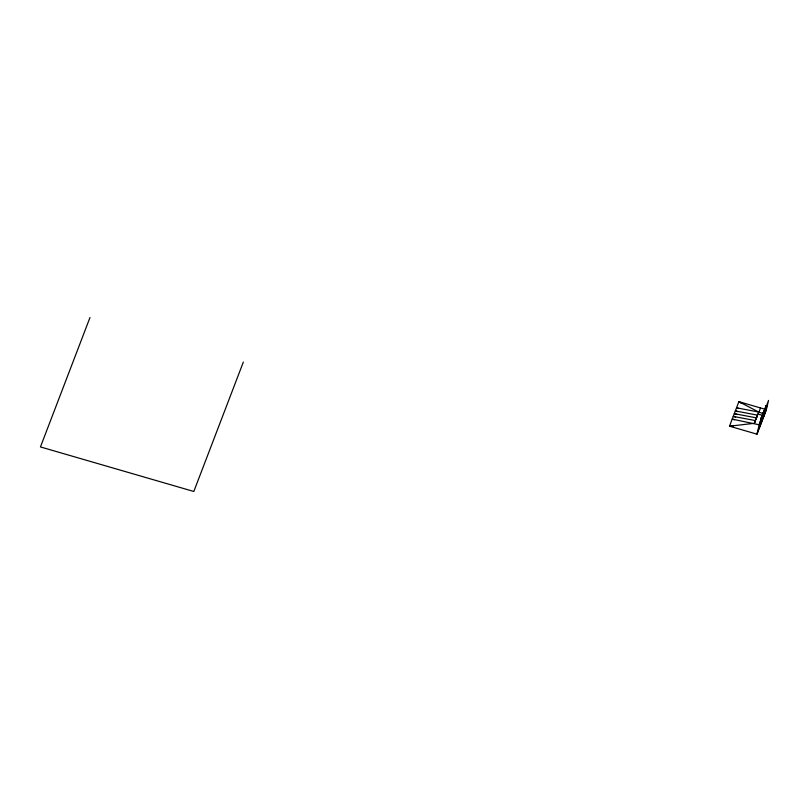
<?xml version="1.0" encoding="UTF-8"?>
<svg xmlns="http://www.w3.org/2000/svg" width="809" height="809" viewBox="0 0 809 809"><rect width="100%" height="100%" fill="white"/><g stroke="black" fill="none" stroke-linecap="round" stroke-linejoin="round"><path stroke-width="1.21" d="M761.481 417.919L761.663 417.12L760.844 419.558L761.633 417.09L761.077 419.871M761.006 419.133L761.087 418.961M760.996 418.9C761.208 420.761 763.231 412.57 763.302 412.732L763.817 412.732M761.107 418.475L761.593 417.242M761.259 418.263L761.795 417.575M762.108 415.947L762.806 414.066M762.139 416.261L763.302 413.551L762.29 415.391M763.291 412.742L763.726 411.629L763.787 412.792M762.574 415.492L761.613 417.181L762.139 416.19M761.866 416.959L763.271 412.782M762.391 416.402L761.663 417.039M762.199 416.554L762.108 416.989M762.796 415.361L763.17 413.945M763.595 413.308L763.595 411.953L763.302 413.227M761.249 418.384L761.451 418.9L761.512 417.434M762.493 415.341L762.796 414.127M762.675 414.36L763.049 414.724L763.575 412.823M763.393 412.873L764.303 410.962L763.615 413.237M763.029 414.562L762.857 415.209M761.673 417.849L761.411 418.981M762.523 414.805L762.341 415.695L762.948 414.056M762.594 415.057L763.332 413.955L762.826 414.016M762.634 414.946L762.887 413.814L762.745 414.693M762.968 414.683L763.109 413.672M761.39 418.728L761.33 418.354M754.898 422.672L755.394 420.599L733.247 416.382L735.654 417.08M756.961 417.323L757.487 415.148L735.341 410.932L737.717 411.629M759.671 427.091L766.356 409.647L768.55 400.415L759.166 424.937L756.961 434.17L729.496 426.191L738.88 401.668L766.356 409.647L756.961 434.17L760.167 425.008L732.206 419.113L734.501 419.77M765.324 410.497L760.5 423.097L759.833 424.513L759.267 424.351L765.951 405.906L766.517 406.067L766.062 407.969L766.851 405.926L766.275 405.764L765.496 407.807L765.951 405.906M765.132 409.303L764.738 410.982L765.314 411.144L766.851 405.926M764.495 413.723L763.999 415.796L758.185 414.107L760.531 407.958M764.009 410.911L763.332 413.156M761.461 418.86L761.259 418.506M762.27 416.756L761.947 417.12M762.422 416.352L762.22 415.887M763.595 412.347L763.726 411.599M761.694 417.828L761.653 418.152M763.716 411.65L763.524 412.671M761.714 416.999L761.926 416.392M761.876 416.908L762.503 415.664M764.212 411.225L763.817 412.256M761.512 418.708L761.016 418.981M763.12 414.056L762.796 414.886M763.281 413.652L758.67 412.034L736.524 407.817L738.93 408.525M759.833 424.513L765.739 408.767L765.172 408.596M761.057 419.123L761.168 418.819M89.991 317.522L40.45 446.932L193.816 491.478L243.347 362.068M765.314 411.144L764.95 412.084L766.163 407.008L765.587 406.836M759.267 424.351L759.934 422.935L760.5 423.097M733.156 426.07L729.496 426.191L754.352 423.319L758.67 412.034L738.88 401.668L740.913 402.983M736.675 414.35L734.299 413.662L756.435 417.869L755.748 419.891M760.349 421.196L760.915 421.368"/></g></svg>
